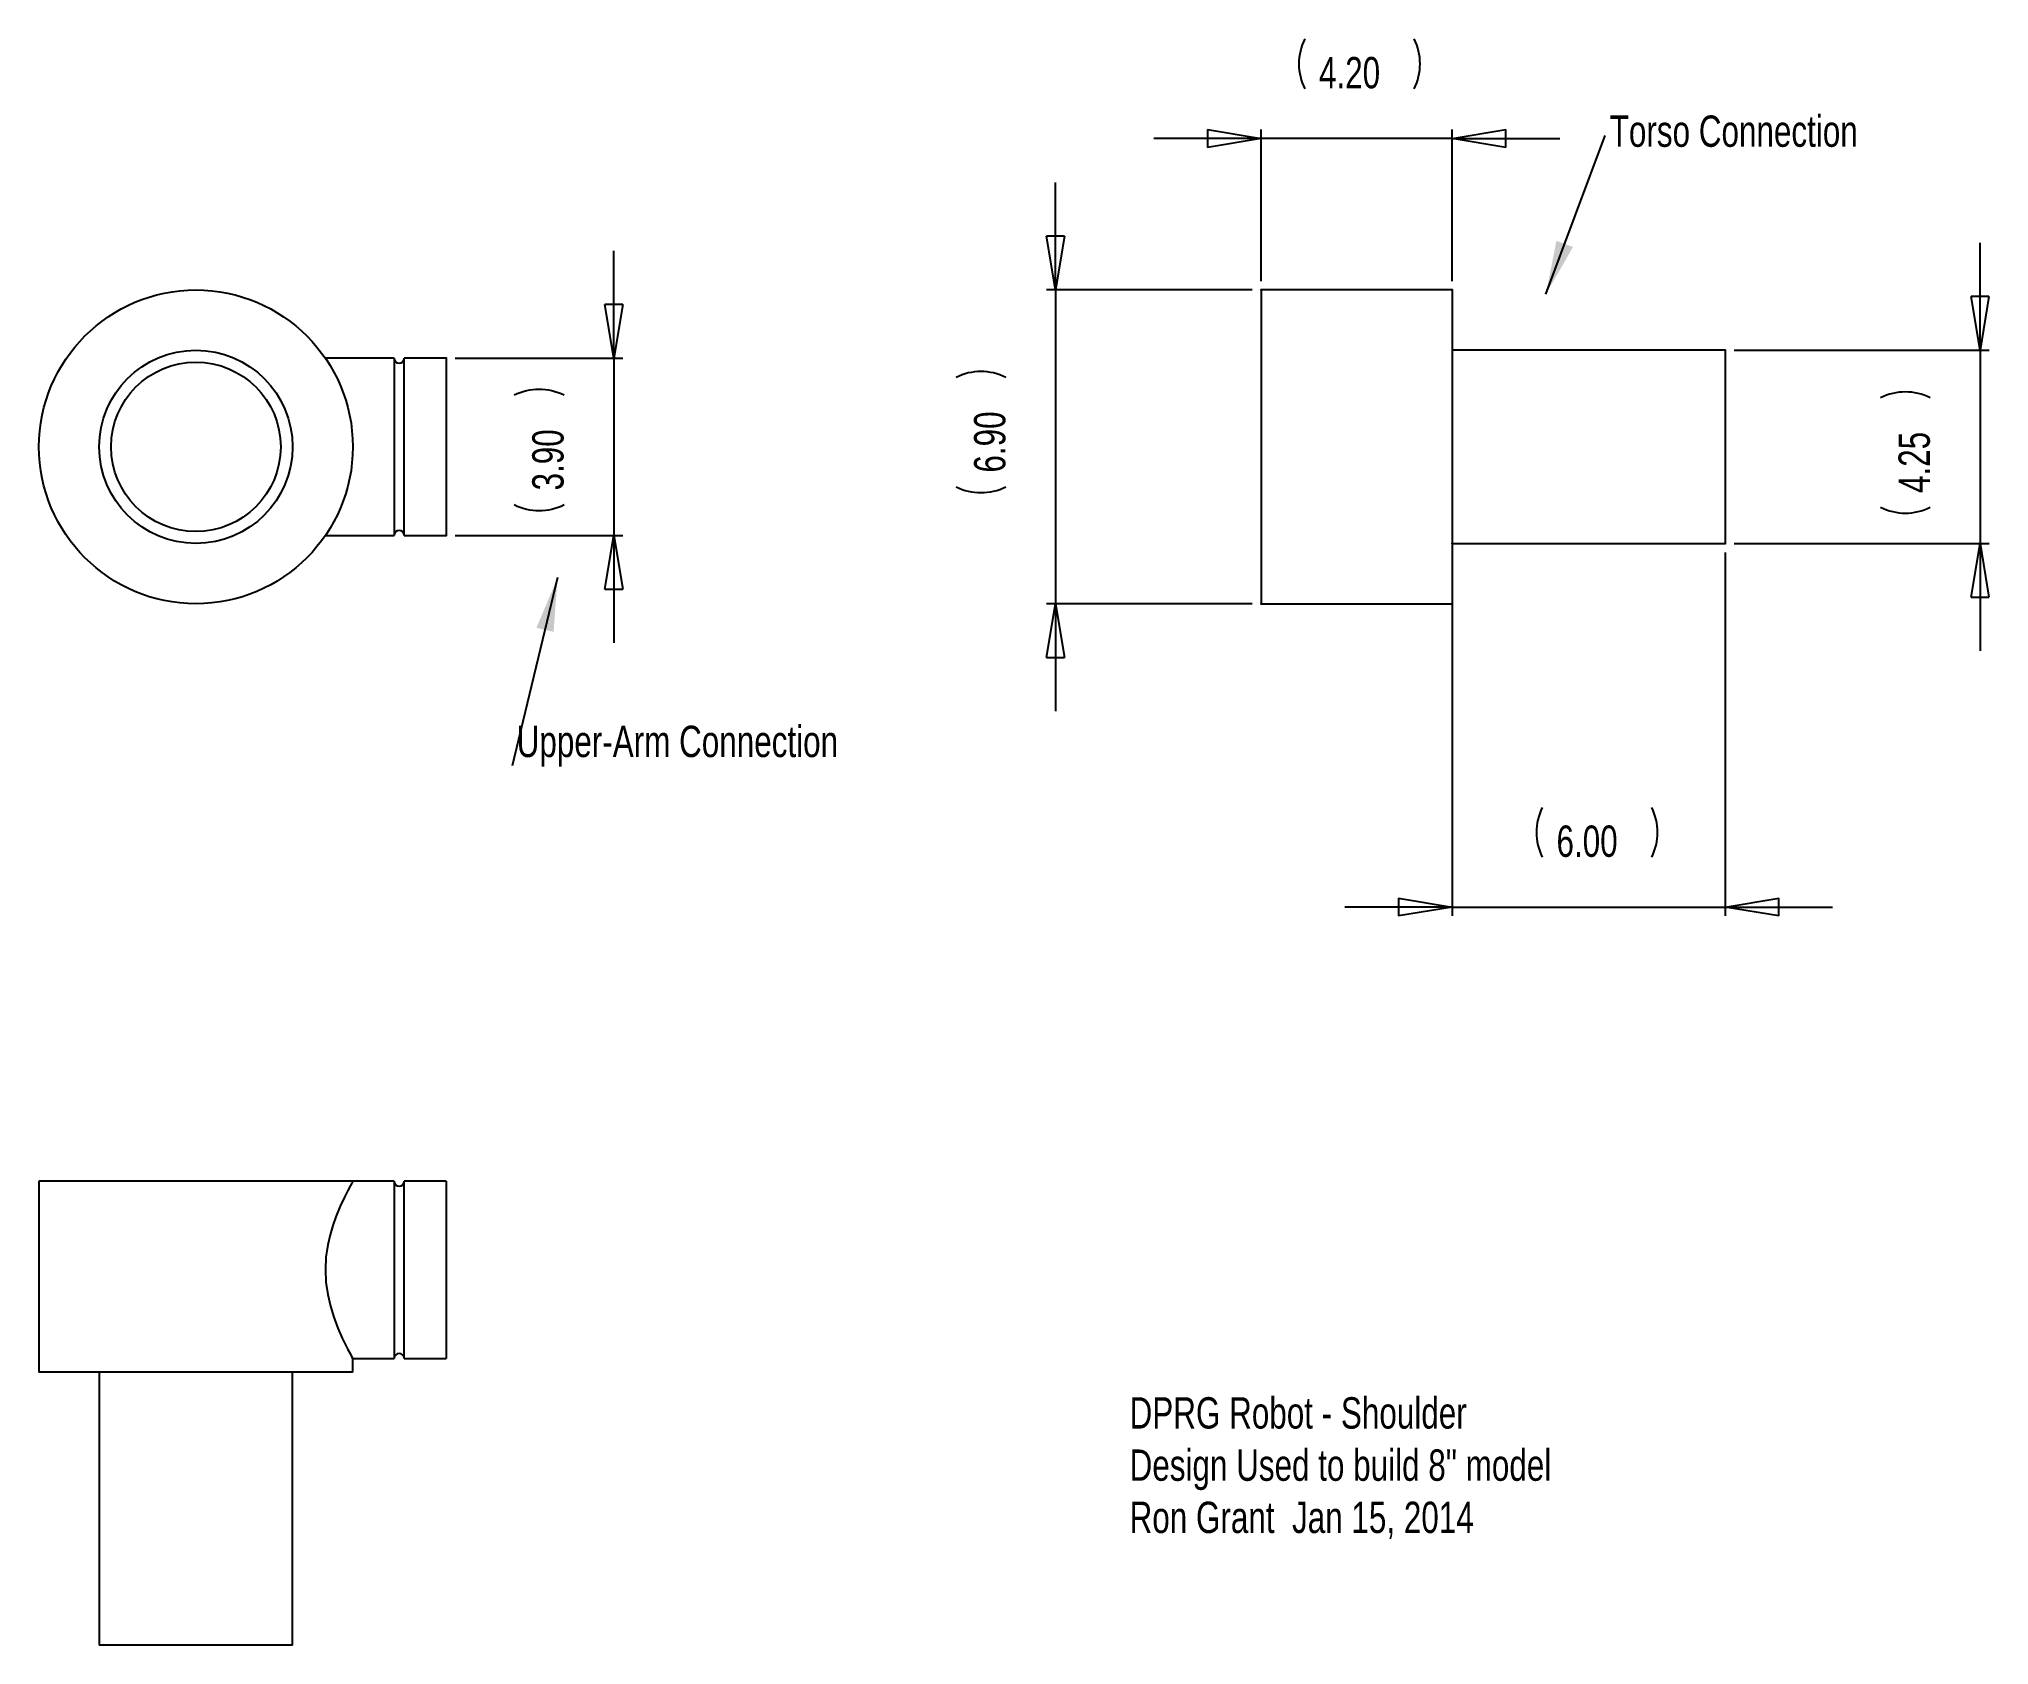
# Model space of a CAD drawing. Extents: x 1.85 to 10.43, y 1.1 to 8.17.
import ezdxf

# ---------------------------------------------------------------- set-up
doc = ezdxf.new("R2010")
doc.units = 0
doc.header["$MEASUREMENT"] = 0
doc.header["$PDSIZE"] = -1
doc.styles.add('SLDTEXTSTYLE0', font='txt', dxfattribs={"width": 0.75})
doc.dimstyles.new('SLDDIMSTYLE0', dxfattribs={"dimtxt": 0.137795, "dimasz": 0.23622, "dimexe": 0.03937, "dimexo": 0.0625, "dimgap": 0.034449, "dimtad": 0, "dimtih": 1, "dimtoh": 1, "dimlfac": 5, "dimzin": 4, "dimdsep": 46, "dimtxsty": 'Standard', "dimblk1": 'CLOSED', "dimblk2": 'CLOSED', "dimsah": 1, "dimcen": 0.09, "dimclrd": 255, "dimclre": 255, "dimclrt": 255, "dimadec": 0, "dimazin": 0, "dimtfac": 1, "dimtdec": 4, "dimtofl": 0, "dimtmove": 0, "dimatfit": 3, "dimfxl": 1, "dimtolj": 1, "dimtzin": 12, "dimarcsym": 0})
doc.dimstyles.new('SLDDIMSTYLE1', dxfattribs={"dimtxt": 6, "dimasz": 0.23622, "dimexe": 0, "dimexo": 0.0625, "dimgap": 1.5, "dimtad": 0, "dimtih": 1, "dimtoh": 1, "dimdec": 0, "dimzin": 0, "dimdsep": 46, "dimtxsty": 'Standard', "dimsah": 1, "dimcen": 0.09, "dimadec": 0, "dimazin": 0, "dimtfac": 1, "dimtdec": 0, "dimtofl": 0, "dimtmove": 0, "dimatfit": 3, "dimfxl": 1, "dimtolj": 1, "dimtzin": 0, "dimarcsym": 0})
doc.dimstyles.new('SLDDIMSTYLE2', dxfattribs={"dimtxt": 0.137795, "dimasz": 0.23622, "dimexe": 0.03937, "dimexo": 0.0625, "dimgap": 0.034449, "dimtad": 0, "dimtih": 1, "dimtoh": 1, "dimlfac": 5, "dimzin": 12, "dimdsep": 46, "dimtxsty": 'Standard', "dimblk1": 'CLOSED', "dimblk2": 'CLOSED', "dimsah": 1, "dimcen": 0.09, "dimclrd": 255, "dimclre": 255, "dimclrt": 255, "dimadec": 0, "dimazin": 0, "dimtfac": 1, "dimtdec": 4, "dimtofl": 0, "dimtmove": 0, "dimatfit": 3, "dimfxl": 1, "dimtolj": 1, "dimtzin": 12, "dimarcsym": 0})

# ---------------------------------------------------------------- blocks, each defined once
blk = doc.blocks.new('_CLOSED')
for p, q in [((-1, 0.166667), (0, 0)), ((-1, 0.166667), (-1, -0.166667)), ((0, 0), (-1, -0.166667)), ((0, 0), (-1, 0))]:
    blk.add_line(p, q)
blk = doc.blocks.new('*D0')
at = {"color": 7, "linetype": 'Continuous'}
for p, q in [((4.3826, 6.765), (4.3826, 7.2374)), ((3.6844, 6.765), (4.4219, 6.765)), ((4.3826, 6.765), (4.3826, 5.985)), ((3.6844, 5.985), (4.4219, 5.985)), ((4.3826, 5.985), (4.3826, 5.5126))]:
    blk.add_line(p, q, dxfattribs=at)
for centre, start, end in [((4.0544, 6.3831), 63.43495, 116.56505), ((4.0544, 6.3396), 243.43495, 296.56505)]:
    blk.add_arc(centre, 0.2446, start, end, dxfattribs=at)
at = {"color": 7}
for p in [(3.645, 6.765), (3.645, 5.985)]:
    blk.add_point(p, dxfattribs=at)
at = {"xscale": 0.2362204724, "yscale": 0.2362204724}
for p, rotation in [((4.3826, 6.765), 270), ((4.3826, 5.985), 90)]:
    blk.add_blockref('_CLOSED', p, dxfattribs=dict(at, rotation=rotation))
at = {"color": 255, "insert": (4.1638, 6.1833), "char_height": 0.1378, "attachment_point": 7, "rotation": 90, "style": 'SLDTEXTSTYLE0'}
blk.add_mtext('3.90', dxfattribs=at)
blk = doc.blocks.new('*D2')
at = {"color": 7, "linetype": 'Continuous'}
for p, q in [((8.07, 5.9106), (8.07, 4.3117)), ((9.27, 5.9106), (9.27, 4.3117)), ((8.07, 4.3511), (7.5976, 4.3511)), ((8.07, 4.3511), (9.27, 4.3511)), ((9.27, 4.3511), (9.7424, 4.3511))]:
    blk.add_line(p, q, dxfattribs=at)
for centre, start, end in [((8.6845, 4.6792), 153.43495, 206.56505), ((8.7281, 4.6792), 333.43495, 26.56505)]:
    blk.add_arc(centre, 0.2446, start, end, dxfattribs=at)
at = {"color": 7}
for p in [(8.07, 5.95), (9.27, 5.95)]:
    blk.add_point(p, dxfattribs=at)
at = {"xscale": 0.2362204724, "yscale": 0.2362204724}
for p, rotation in [((8.07, 4.3511), 360), ((9.27, 4.3511), 180)]:
    blk.add_blockref('_CLOSED', p, dxfattribs=dict(at, rotation=rotation))
at = {"color": 255, "insert": (8.5283, 4.5698), "char_height": 0.1378, "attachment_point": 7, "style": 'SLDTEXTSTYLE0'}
blk.add_mtext('6.00', dxfattribs=at)
blk = doc.blocks.new('*D3')
at = {"color": 7, "linetype": 'Continuous'}
for p, q in [((10.3909, 6.8), (10.3909, 7.2724)), ((9.3094, 6.8), (10.4303, 6.8)), ((10.3909, 6.8), (10.3909, 5.95)), ((9.3094, 5.95), (10.4303, 5.95)), ((10.3909, 5.95), (10.3909, 5.4776))]:
    blk.add_line(p, q, dxfattribs=at)
for centre, start, end in [((10.0628, 6.3719), 63.43495, 116.56505), ((10.0628, 6.3283), 243.43495, 296.56505)]:
    blk.add_arc(centre, 0.2446, start, end, dxfattribs=at)
at = {"color": 7}
for p in [(9.27, 6.8), (9.27, 5.95)]:
    blk.add_point(p, dxfattribs=at)
at = {"xscale": 0.2362204724, "yscale": 0.2362204724}
for p, rotation in [((10.3909, 6.8), 270), ((10.3909, 5.95), 90)]:
    blk.add_blockref('_CLOSED', p, dxfattribs=dict(at, rotation=rotation))
at = {"color": 255, "insert": (10.1721, 6.1721), "char_height": 0.1378, "attachment_point": 7, "rotation": 90, "style": 'SLDTEXTSTYLE0'}
blk.add_mtext('4.25', dxfattribs=at)
blk = doc.blocks.new('*D4')
at = {"color": 7, "linetype": 'Continuous'}
for p, q in [((6.3254, 7.065), (6.3254, 7.5374)), ((7.1906, 7.065), (6.2861, 7.065)), ((6.3254, 7.065), (6.3254, 5.685)), ((7.1906, 5.685), (6.2861, 5.685)), ((6.3254, 5.685), (6.3254, 5.2126))]:
    blk.add_line(p, q, dxfattribs=at)
for centre, start, end in [((5.9973, 6.4618), 63.43495, 116.56505), ((5.9973, 6.4182), 243.43495, 296.56505)]:
    blk.add_arc(centre, 0.2446, start, end, dxfattribs=at)
at = {"color": 7}
for p in [(7.23, 7.065), (7.23, 5.685)]:
    blk.add_point(p, dxfattribs=at)
at = {"xscale": 0.2362204724, "yscale": 0.2362204724}
for p, rotation in [((6.3254, 7.065), 270), ((6.3254, 5.685), 90)]:
    blk.add_blockref('_CLOSED', p, dxfattribs=dict(at, rotation=rotation))
at = {"color": 255, "insert": (6.1067, 6.2619), "char_height": 0.1378, "attachment_point": 7, "rotation": 90, "style": 'SLDTEXTSTYLE0'}
blk.add_mtext('6.90', dxfattribs=at)
blk = doc.blocks.new('*D5')
at = {"color": 7, "linetype": 'Continuous'}
for p, q in [((7.23, 7.7315), (6.7576, 7.7315)), ((7.23, 7.1044), (7.23, 7.7708)), ((8.07, 7.7315), (7.23, 7.7315)), ((8.07, 7.1044), (8.07, 7.7708)), ((8.07, 7.7315), (8.5424, 7.7315))]:
    blk.add_line(p, q, dxfattribs=at)
for centre, start, end in [((7.6401, 8.0596), 153.43495, 206.56505), ((7.6837, 8.0596), 333.43495, 26.56505)]:
    blk.add_arc(centre, 0.2446, start, end, dxfattribs=at)
at = {"color": 7}
for p in [(7.23, 7.065), (8.07, 7.065)]:
    blk.add_point(p, dxfattribs=at)
at = {"xscale": 0.2362204724, "yscale": 0.2362204724}
for p, rotation in [((7.23, 7.7315), 360), ((8.07, 7.7315), 180)]:
    blk.add_blockref('_CLOSED', p, dxfattribs=dict(at, rotation=rotation))
at = {"color": 255, "insert": (7.4838, 7.9502), "char_height": 0.1378, "attachment_point": 7, "style": 'SLDTEXTSTYLE0'}
blk.add_mtext('4.20', dxfattribs=at)

msp = doc.modelspace()

# ---------------------------------------------------------------- linework, layer by layer
at = {"color": 7, "linetype": 'Continuous'}
for p, q in [((8.07, 7.065), (7.23, 7.065)), ((7.23, 7.065), (7.23, 5.685)), ((8.07, 7.065), (8.07, 5.685)), ((9.27, 6.8), (8.07, 6.8)), ((9.27, 6.8), (9.27, 5.95)), ((3.417, 6.765), (3.1143, 6.765)), ((3.417, 6.765), (3.417, 5.985)), ((3.645, 6.765), (3.461, 6.765)), ((3.461, 6.375), (3.461, 6.765)), ((3.645, 6.765), (3.645, 5.985)), ((3.461, 5.985), (3.461, 6.375)), ((3.1145, 5.985), (3.417, 5.985)), ((3.461, 5.985), (3.645, 5.985)), ((8.07, 5.95), (9.27, 5.95)), ((7.23, 5.685), (8.07, 5.685)), ((1.855, 3.145), (1.855, 2.305)), ((3.235, 3.145), (1.855, 3.145)), ((3.417, 3.145), (3.235, 3.145)), ((3.417, 3.145), (3.417, 2.365)), ((3.645, 3.145), (3.461, 3.145)), ((3.461, 2.365), (3.461, 3.145)), ((3.645, 3.145), (3.645, 2.365)), ((3.2349, 2.365), (3.417, 2.365)), ((3.235, 2.305), (3.235, 2.3651)), ((3.461, 2.365), (3.645, 2.365)), ((3.235, 2.305), (1.855, 2.305)), ((2.12, 2.305), (2.12, 1.105)), ((2.97, 1.105), (2.97, 2.305)), ((2.97, 1.105), (2.12, 1.105))]:
    msp.add_line(p, q, dxfattribs=at)
at = {"color": 7, "linetype": 'Continuous', "flags": 128}
msp.add_lwpolyline([(3.235, 3.145), (3.2338, 3.1429), (3.2303, 3.1367), (3.2247, 3.1265), (3.2128, 3.1043), (3.1978, 3.0745), (3.1794, 3.0351), (3.1604, 2.9888), (3.1469, 2.9507), (3.1348, 2.9094), (3.1249, 2.8657), (3.1171, 2.8116), (3.1142, 2.756), (3.1169, 2.7003), (3.1245, 2.6462), (3.1363, 2.595), (3.1509, 2.5474), (3.1696, 2.4979), (3.1885, 2.4548), (3.2016, 2.4276), (3.2133, 2.4047), (3.223, 2.3867), (3.2296, 2.3747), (3.2337, 2.3673), (3.2349, 2.3651)], dxfattribs=at)
at = {"color": 7, "linetype": 'Continuous'}
for radius in [0.69, 0.425, 0.3728]:
    msp.add_circle((2.545, 6.375), radius, dxfattribs=at)
for centre, start, end in [((3.439, 6.765), 180, 0), ((3.439, 5.985), 0, 180), ((3.439, 3.145), 180, 0), ((3.439, 2.365), 0, 180)]:
    msp.add_arc(centre, 0.022, start, end, dxfattribs=at)

# ---------------------------------------------------------------- texts
at = {"color": 255, "char_height": 0.137795, "attachment_point": 1, "style": 'SLDTEXTSTYLE0'}
for s, insert in [('Torso Connection\\P', (8.7624, 7.8326)), ('Upper-Arm Connection\\P\\P', (3.9557, 5.1484)), ('DPRG Robot - Shoulder\\PDesign Used to build 8" model\\PRon Grant  Jan 15, 2014\\P', (6.651, 2.1948))]:
    msp.add_mtext(s, dxfattribs=dict(at, insert=insert))

# ---------------------------------------------------------------- dimensions: what is measured, and where the dimension line sits
at = {"color": 255}
dim = msp.add_linear_dim(base=(8.07, 7.7315), p1=(8.07, 7.065), p2=(7.23, 7.065), angle=180, dimstyle='SLDDIMSTYLE0', dxfattribs=at)
dim.commit()
dim.dimension.update_dxf_attribs({"geometry": '*D5', "text_midpoint": (7.6619, 7.7315), "dimtype": 160, "text_rotation": 180})
for base, p1, p2, dimstyle, picture, middle in [((6.3254, 7.065), (7.23, 7.065), (7.23, 5.685), 'SLDDIMSTYLE0', '*D4', (6.3254, 6.44)), ((4.3826, 6.765), (3.645, 6.765), (3.645, 5.985), 'SLDDIMSTYLE0', '*D0', (4.3826, 6.3613)), ((10.3909, 6.8), (9.27, 6.8), (9.27, 5.95), 'SLDDIMSTYLE2', '*D3', (10.3909, 6.3501))]:
    dim = msp.add_linear_dim(base=base, p1=p1, p2=p2, angle=90, dimstyle=dimstyle, dxfattribs=at)
    dim.commit()
    dim.dimension.update_dxf_attribs({"geometry": picture, "text_midpoint": middle, "dimtype": 160})
dim = msp.add_linear_dim(base=(8.07, 4.3511), p1=(8.07, 5.95), p2=(9.27, 5.95), dimstyle='SLDDIMSTYLE0', dxfattribs=at)
dim.commit()
dim.dimension.update_dxf_attribs({"geometry": '*D2', "text_midpoint": (8.7063, 4.3511), "dimtype": 160})

# ---------------------------------------------------------------- leaders
for points in [[(8.4817, 7.0464), (8.7427, 7.744)], [(4.1355, 5.7998), (3.936, 4.9713)]]:
    msp.add_leader(points, dimstyle='SLDDIMSTYLE1', dxfattribs=at)

doc.saveas('drawing.dxf')
